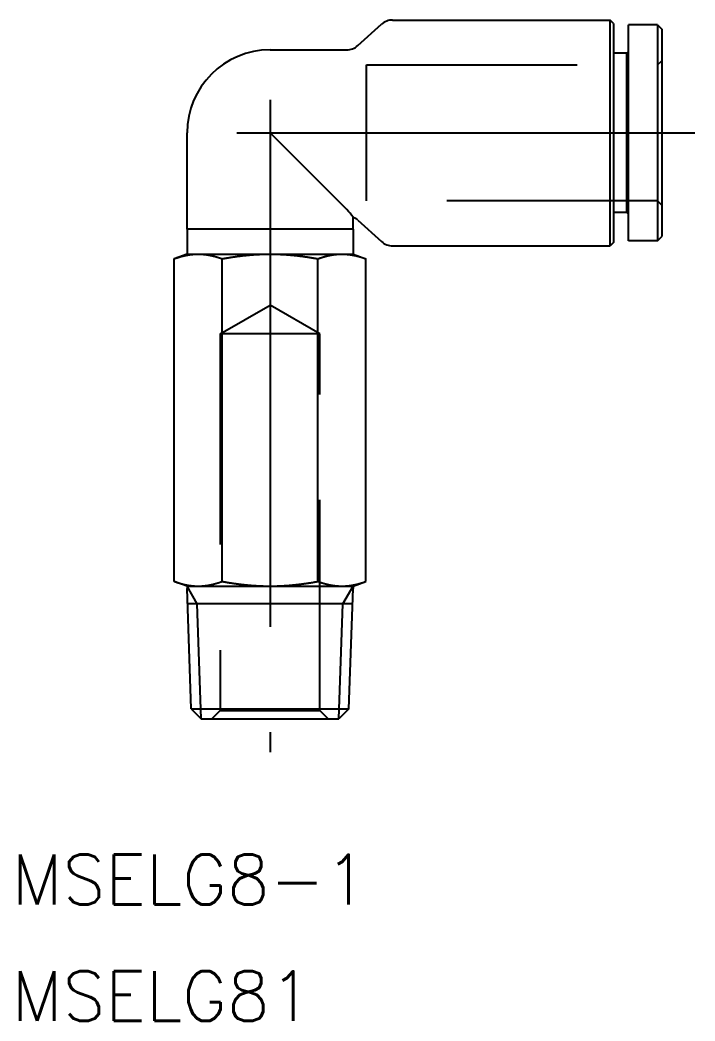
# Model space of a CAD drawing. Extents: x -15.1 to 52.3, y -18.2 to 44.1.
# Drawn here: x -15.1 to 25.6, y -18.2 to 42.1 of the extents above; entities that cross this region are included whole.
import ezdxf

# ---------------------------------------------------------------- set-up
doc = ezdxf.new("R2010")
doc.units = 0
doc.linetypes.add('CENTER', pattern=[50.8, 31.75, -6.35, 6.35, -6.35])
doc.linetypes.add('DASHED', pattern=[19.05, 12.7, -6.35])
doc.layers.get('0').update_dxf_attribs({"linetype": 'CONTINUOUS'})
doc.layers.add('CENTER', color=1, linetype='CENTER')
doc.styles.get("Standard").update_dxf_attribs({"font": 'txt.shx', "height": 3, "bigfont": 'bigfont.shx'})

msp = doc.modelspace()

# ---------------------------------------------------------------- linework, layer by layer
at = {"color": 7, "linetype": 'CONTINUOUS'}
for p, q in [((5.285229, 40.556706), (6.714771, 41.843294)), ((7.383736, 42.1), (20.5, 42.1)), ((20.5, 28.5), (20.5, 42.1)), ((20.7, 41.9), (20.5, 42.1)), ((20.7, 41.9), (20.7, 28.7)), ((21.6, 28.8), (21.6, 41.8)), ((23.35, 41.8), (21.6, 41.8)), ((23.35, 41.8), (23.35, 28.8)), ((23.35, 41.8), (23.6, 41.55)), ((23.6, 41.55), (23.6, 29.05)), ((0, 40.3), (4.616264, 40.3)), ((21.5, 40.1), (20.7, 40.1)), ((21.5, 40.1), (21.6, 40.2)), ((21.5, 30.5), (21.5, 40.1)), ((-5, 29.5), (-5, 35.3)), ((4.616264, 30.683736), (0, 35.3)), ((5, 29.5), (5, 30.223443)), ((21.5, 30.5), (20.7, 30.5)), ((21.5, 30.5), (21.6, 30.4)), ((5.285229, 30.043294), (6.714771, 28.756706)), ((-4.330127, 29.5), (-5, 29.5)), ((-5, 29.5), (-5, 28)), ((0, 29.5), (-4.330127, 29.5)), ((4.330127, 29.5), (0, 29.5)), ((5, 29.5), (4.330127, 29.5)), ((5, 29.5), (5, 28)), ((23.35, 28.8), (23.6, 29.05)), ((7.383736, 28.5), (20.5, 28.5)), ((20.7, 28.7), (20.5, 28.5)), ((23.35, 28.8), (21.6, 28.8)), ((-5, 28), (-5.773503, 27.718468)), ((-5, 28), (5, 28)), ((5, 28), (5.773503, 27.718468)), ((-5.773503, 8.281532), (-5.773503, 27.718468)), ((-2.886751, 8.281532), (-2.886751, 27.718468)), ((2.886751, 8.281532), (2.886751, 27.718468)), ((5.773503, 8.281532), (5.773503, 27.718468)), ((-5, 8), (-5.773503, 8.281532)), ((-5, 8), (-5, 7.86453)), ((-5, 8), (5, 8)), ((-4.746388, 0.602023), (-5, 7.86453)), ((4.746388, 0.602023), (5, 7.86453)), ((5, 8), (5.773503, 8.281532)), ((5, 8), (5, 7.86453)), ((4.967631, 6.937614), (-4.967631, 6.937614)), ((-4.746388, 0.602023), (4.746388, 0.602023)), ((-4.746388, 0.602023), (-4.144365, 0)), ((-4.144365, 0), (4.144365, 0)), ((4.746388, 0.602023), (4.144365, 0))]:
    msp.add_line(p, q, dxfattribs=at)
at = {"color": 3, "linetype": 'DASHED'}
for p, q in [((5.8, 31.2), (5.8, 39.4)), ((5.8, 39.4), (23.35, 39.4)), ((23.35, 39.4), (23.6, 39.65)), ((23.35, 31.2), (5.8, 31.2)), ((23.6, 30.95), (23.35, 31.2)), ((-3, 23.2), (0, 24.932051)), ((3, 23.2), (0, 24.932051)), ((-3, 23.2), (-3, 0.5)), ((3, 23.2), (-3, 23.2)), ((3, 0.5), (3, 23.2)), ((-3.5, 0), (-3, 0.5)), ((-3, 0.5), (3, 0.5)), ((3.5, 0), (3, 0.5))]:
    msp.add_line(p, q, dxfattribs=at)
at = {"color": 3, "linetype": 'CONTINUOUS'}
for p, q in [((-4.386631, 6.937614), (-5, 8)), ((4.386631, 6.937614), (5, 8)), ((-4.144365, 0), (-4.386631, 6.937614)), ((4.144365, 0), (4.386631, 6.937614))]:
    msp.add_line(p, q, dxfattribs=at)
at = {"color": 7}
for points in [[(-5.7735, 27.7185, 0), (-5.75769, 27.7242, 0), (-5.74192, 27.7299, 0), (-5.72618, 27.7355, 0), (-5.71047, 27.741, 0), (-5.69479, 27.7465, 0), (-5.67914, 27.752, 0), (-5.66352, 27.7573, 0), (-5.64793, 27.7626, 0), (-5.63237, 27.7679, 0), (-5.61684, 27.7731, 0), (-5.60134, 27.7782, 0), (-5.58586, 27.7833, 0), (-5.57041, 27.7883, 0), (-5.55498, 27.7933, 0), (-5.53958, 27.7982, 0), (-5.52421, 27.8031, 0), (-5.50886, 27.8079, 0), (-5.49353, 27.8126, 0), (-5.47822, 27.8173, 0), (-5.46294, 27.8219, 0), (-5.44768, 27.8264, 0), (-5.43244, 27.831, 0), (-5.41721, 27.8354, 0), (-5.40201, 27.8398, 0), (-5.38683, 27.8441, 0), (-5.37166, 27.8484, 0), (-5.35651, 27.8526, 0), (-5.34138, 27.8568, 0), (-5.32627, 27.8609, 0), (-5.31117, 27.8649, 0), (-5.29608, 27.8689, 0), (-5.28101, 27.8728, 0), (-5.26595, 27.8767, 0), (-5.25091, 27.8805, 0), (-5.23588, 27.8842, 0), (-5.22086, 27.8879, 0), (-5.20585, 27.8916, 0), (-5.19085, 27.8952, 0), (-5.17586, 27.8987, 0), (-5.16088, 27.9022, 0), (-5.14591, 27.9056, 0), (-5.13095, 27.9089, 0), (-5.11599, 27.9122, 0), (-5.10104, 27.9154, 0), (-5.0861, 27.9186, 0), (-5.07116, 27.9217, 0), (-5.05622, 27.9248, 0), (-5.04129, 27.9278, 0), (-5.02636, 27.9307, 0), (-5.01144, 27.9336, 0), (-4.99651, 27.9365, 0), (-4.98159, 27.9392, 0), (-4.96667, 27.9419, 0), (-4.95175, 27.9446, 0), (-4.93682, 27.9472, 0), (-4.92189, 27.9497, 0), (-4.90697, 27.9522, 0), (-4.89203, 27.9546, 0), (-4.8771, 27.957, 0), (-4.86216, 27.9592, 0), (-4.84721, 27.9615, 0), (-4.83226, 27.9637, 0), (-4.8173, 27.9658, 0), (-4.80233, 27.9678, 0), (-4.78736, 27.9698, 0), (-4.77237, 27.9717, 0), (-4.75738, 27.9736, 0), (-4.74237, 27.9754, 0), (-4.72735, 27.9772, 0), (-4.71232, 27.9789, 0), (-4.69728, 27.9805, 0), (-4.68222, 27.982, 0), (-4.66715, 27.9835, 0), (-4.65207, 27.985, 0), (-4.63696, 27.9863, 0), (-4.62184, 27.9877, 0), (-4.60671, 27.9889, 0), (-4.59155, 27.9901, 0), (-4.57637, 27.9912, 0), (-4.56117, 27.9922, 0), (-4.54596, 27.9932, 0), (-4.53071, 27.9942, 0), (-4.51545, 27.995, 0), (-4.50016, 27.9958, 0), (-4.48485, 27.9965, 0), (-4.46951, 27.9972, 0), (-4.45414, 27.9978, 0), (-4.43875, 27.9983, 0), (-4.42332, 27.9987, 0), (-4.40787, 27.9991, 0), (-4.39239, 27.9994, 0), (-4.37687, 27.9997, 0), (-4.36132, 27.9999, 0), (-4.34574, 28, 0), (-4.33013, 28, 0)], [(-4.33013, 28, 0), (-4.31451, 28, 0), (-4.29893, 27.9999, 0), (-4.28338, 27.9997, 0), (-4.26787, 27.9994, 0), (-4.25238, 27.9991, 0), (-4.23693, 27.9987, 0), (-4.22151, 27.9983, 0), (-4.20611, 27.9978, 0), (-4.19075, 27.9972, 0), (-4.17541, 27.9965, 0), (-4.16009, 27.9958, 0), (-4.1448, 27.995, 0), (-4.12954, 27.9942, 0), (-4.1143, 27.9932, 0), (-4.09908, 27.9922, 0), (-4.08388, 27.9912, 0), (-4.06871, 27.9901, 0), (-4.05355, 27.9889, 0), (-4.03841, 27.9877, 0), (-4.02329, 27.9863, 0), (-4.00819, 27.985, 0), (-3.9931, 27.9835, 0), (-3.97803, 27.982, 0), (-3.96297, 27.9805, 0), (-3.94793, 27.9789, 0), (-3.9329, 27.9772, 0), (-3.91788, 27.9754, 0), (-3.90288, 27.9736, 0), (-3.88788, 27.9717, 0), (-3.8729, 27.9698, 0), (-3.85792, 27.9678, 0), (-3.84296, 27.9658, 0), (-3.828, 27.9637, 0), (-3.81304, 27.9615, 0), (-3.7981, 27.9592, 0), (-3.78316, 27.957, 0), (-3.76822, 27.9546, 0), (-3.75329, 27.9522, 0), (-3.73836, 27.9497, 0), (-3.72343, 27.9472, 0), (-3.70851, 27.9446, 0), (-3.69359, 27.9419, 0), (-3.67866, 27.9392, 0), (-3.66374, 27.9365, 0), (-3.64882, 27.9336, 0), (-3.63389, 27.9307, 0), (-3.61896, 27.9278, 0), (-3.60403, 27.9248, 0), (-3.5891, 27.9217, 0), (-3.57416, 27.9186, 0), (-3.55921, 27.9154, 0), (-3.54426, 27.9122, 0), (-3.52931, 27.9089, 0), (-3.51434, 27.9056, 0), (-3.49937, 27.9022, 0), (-3.48439, 27.8987, 0), (-3.4694, 27.8952, 0), (-3.4544, 27.8916, 0), (-3.4394, 27.8879, 0), (-3.42438, 27.8842, 0), (-3.40934, 27.8805, 0), (-3.3943, 27.8767, 0), (-3.37924, 27.8728, 0), (-3.36417, 27.8689, 0), (-3.34909, 27.8649, 0), (-3.33399, 27.8609, 0), (-3.31887, 27.8568, 0), (-3.30374, 27.8526, 0), (-3.28859, 27.8484, 0), (-3.27343, 27.8441, 0), (-3.25824, 27.8398, 0), (-3.24304, 27.8354, 0), (-3.22782, 27.831, 0), (-3.21258, 27.8264, 0), (-3.19731, 27.8219, 0), (-3.18203, 27.8173, 0), (-3.16672, 27.8126, 0), (-3.1514, 27.8079, 0), (-3.13604, 27.8031, 0), (-3.12067, 27.7982, 0), (-3.10527, 27.7933, 0), (-3.08984, 27.7883, 0), (-3.07439, 27.7833, 0), (-3.05892, 27.7782, 0), (-3.04341, 27.7731, 0), (-3.02788, 27.7679, 0), (-3.01232, 27.7626, 0), (-2.99673, 27.7573, 0), (-2.98112, 27.752, 0), (-2.96547, 27.7465, 0), (-2.94979, 27.741, 0), (-2.93408, 27.7355, 0), (-2.91834, 27.7299, 0), (-2.90256, 27.7242, 0), (-2.88675, 27.7185, 0)], [(-2.88675, 27.7185, 0), (-2.85513, 27.7242, 0), (-2.82358, 27.7299, 0), (-2.7921, 27.7355, 0), (-2.76068, 27.741, 0), (-2.72932, 27.7465, 0), (-2.69802, 27.752, 0), (-2.66679, 27.7573, 0), (-2.63561, 27.7626, 0), (-2.60449, 27.7679, 0), (-2.57343, 27.7731, 0), (-2.54242, 27.7782, 0), (-2.51147, 27.7833, 0), (-2.48056, 27.7883, 0), (-2.44971, 27.7933, 0), (-2.41892, 27.7982, 0), (-2.38816, 27.8031, 0), (-2.35746, 27.8079, 0), (-2.3268, 27.8126, 0), (-2.29619, 27.8173, 0), (-2.26563, 27.8219, 0), (-2.2351, 27.8264, 0), (-2.20462, 27.831, 0), (-2.17417, 27.8354, 0), (-2.14377, 27.8398, 0), (-2.1134, 27.8441, 0), (-2.08307, 27.8484, 0), (-2.05277, 27.8526, 0), (-2.02251, 27.8568, 0), (-1.99228, 27.8609, 0), (-1.96208, 27.8649, 0), (-1.93191, 27.8689, 0), (-1.90177, 27.8728, 0), (-1.87165, 27.8767, 0), (-1.84157, 27.8805, 0), (-1.8115, 27.8842, 0), (-1.78146, 27.8879, 0), (-1.75145, 27.8916, 0), (-1.72145, 27.8952, 0), (-1.69147, 27.8987, 0), (-1.66151, 27.9022, 0), (-1.63157, 27.9056, 0), (-1.60164, 27.9089, 0), (-1.57173, 27.9122, 0), (-1.54183, 27.9154, 0), (-1.51194, 27.9186, 0), (-1.48206, 27.9217, 0), (-1.45219, 27.9248, 0), (-1.42233, 27.9278, 0), (-1.39247, 27.9307, 0), (-1.36262, 27.9336, 0), (-1.33277, 27.9365, 0), (-1.30293, 27.9392, 0), (-1.27308, 27.9419, 0), (-1.24324, 27.9446, 0), (-1.21339, 27.9472, 0), (-1.18354, 27.9497, 0), (-1.15368, 27.9522, 0), (-1.12381, 27.9546, 0), (-1.09394, 27.957, 0), (-1.06406, 27.9592, 0), (-1.03417, 27.9615, 0), (-1.00426, 27.9637, 0), (-0.974343, 27.9658, 0), (-0.944408, 27.9678, 0), (-0.914457, 27.9698, 0), (-0.884488, 27.9717, 0), (-0.854498, 27.9736, 0), (-0.824487, 27.9754, 0), (-0.794453, 27.9772, 0), (-0.764394, 27.9789, 0), (-0.734309, 27.9805, 0), (-0.704196, 27.982, 0), (-0.674053, 27.9835, 0), (-0.64388, 27.985, 0), (-0.613674, 27.9863, 0), (-0.583433, 27.9877, 0), (-0.553157, 27.9889, 0), (-0.522842, 27.9901, 0), (-0.492489, 27.9912, 0), (-0.462094, 27.9922, 0), (-0.431656, 27.9932, 0), (-0.401174, 27.9942, 0), (-0.370645, 27.995, 0), (-0.340067, 27.9958, 0), (-0.30944, 27.9965, 0), (-0.278761, 27.9972, 0), (-0.248028, 27.9978, 0), (-0.21724, 27.9983, 0), (-0.186394, 27.9987, 0), (-0.155488, 27.9991, 0), (-0.124521, 27.9994, 0), (-0.093491, 27.9997, 0), (-0.062395, 27.9999, 0), (-0.031232, 28, 0), (0, 28, 0)], [(0, 28, 0), (0.031232, 28, 0), (0.062395, 27.9999, 0), (0.093491, 27.9997, 0), (0.124521, 27.9994, 0), (0.155488, 27.9991, 0), (0.186394, 27.9987, 0), (0.21724, 27.9983, 0), (0.248028, 27.9978, 0), (0.278761, 27.9972, 0), (0.30944, 27.9965, 0), (0.340067, 27.9958, 0), (0.370645, 27.995, 0), (0.401174, 27.9942, 0), (0.431656, 27.9932, 0), (0.462094, 27.9922, 0), (0.492489, 27.9912, 0), (0.522842, 27.9901, 0), (0.553157, 27.9889, 0), (0.583433, 27.9877, 0), (0.613674, 27.9863, 0), (0.64388, 27.985, 0), (0.674053, 27.9835, 0), (0.704196, 27.982, 0), (0.734309, 27.9805, 0), (0.764394, 27.9789, 0), (0.794453, 27.9772, 0), (0.824487, 27.9754, 0), (0.854498, 27.9736, 0), (0.884488, 27.9717, 0), (0.914457, 27.9698, 0), (0.944408, 27.9678, 0), (0.974343, 27.9658, 0), (1.00426, 27.9637, 0), (1.03417, 27.9615, 0), (1.06406, 27.9592, 0), (1.09394, 27.957, 0), (1.12381, 27.9546, 0), (1.15368, 27.9522, 0), (1.18354, 27.9497, 0), (1.21339, 27.9472, 0), (1.24324, 27.9446, 0), (1.27308, 27.9419, 0), (1.30293, 27.9392, 0), (1.33277, 27.9365, 0), (1.36262, 27.9336, 0), (1.39247, 27.9307, 0), (1.42233, 27.9278, 0), (1.45219, 27.9248, 0), (1.48206, 27.9217, 0), (1.51194, 27.9186, 0), (1.54183, 27.9154, 0), (1.57173, 27.9122, 0), (1.60164, 27.9089, 0), (1.63157, 27.9056, 0), (1.66151, 27.9022, 0), (1.69147, 27.8987, 0), (1.72145, 27.8952, 0), (1.75145, 27.8916, 0), (1.78146, 27.8879, 0), (1.8115, 27.8842, 0), (1.84157, 27.8805, 0), (1.87165, 27.8767, 0), (1.90177, 27.8728, 0), (1.93191, 27.8689, 0), (1.96208, 27.8649, 0), (1.99228, 27.8609, 0), (2.02251, 27.8568, 0), (2.05277, 27.8526, 0), (2.08307, 27.8484, 0), (2.1134, 27.8441, 0), (2.14377, 27.8398, 0), (2.17417, 27.8354, 0), (2.20462, 27.831, 0), (2.2351, 27.8264, 0), (2.26563, 27.8219, 0), (2.29619, 27.8173, 0), (2.3268, 27.8126, 0), (2.35746, 27.8079, 0), (2.38816, 27.8031, 0), (2.41892, 27.7982, 0), (2.44971, 27.7933, 0), (2.48056, 27.7883, 0), (2.51147, 27.7833, 0), (2.54242, 27.7782, 0), (2.57343, 27.7731, 0), (2.60449, 27.7679, 0), (2.63561, 27.7626, 0), (2.66679, 27.7573, 0), (2.69802, 27.752, 0), (2.72932, 27.7465, 0), (2.76068, 27.741, 0), (2.7921, 27.7355, 0), (2.82358, 27.7299, 0), (2.85513, 27.7242, 0), (2.88675, 27.7185, 0)], [(2.88675, 27.7185, 0), (2.90256, 27.7242, 0), (2.91834, 27.7299, 0), (2.93408, 27.7355, 0), (2.94979, 27.741, 0), (2.96547, 27.7465, 0), (2.98112, 27.752, 0), (2.99673, 27.7573, 0), (3.01232, 27.7626, 0), (3.02788, 27.7679, 0), (3.04341, 27.7731, 0), (3.05892, 27.7782, 0), (3.07439, 27.7833, 0), (3.08984, 27.7883, 0), (3.10527, 27.7933, 0), (3.12067, 27.7982, 0), (3.13604, 27.8031, 0), (3.1514, 27.8079, 0), (3.16672, 27.8126, 0), (3.18203, 27.8173, 0), (3.19731, 27.8219, 0), (3.21258, 27.8264, 0), (3.22782, 27.831, 0), (3.24304, 27.8354, 0), (3.25824, 27.8398, 0), (3.27343, 27.8441, 0), (3.28859, 27.8484, 0), (3.30374, 27.8526, 0), (3.31887, 27.8568, 0), (3.33399, 27.8609, 0), (3.34909, 27.8649, 0), (3.36417, 27.8689, 0), (3.37924, 27.8728, 0), (3.3943, 27.8767, 0), (3.40934, 27.8805, 0), (3.42438, 27.8842, 0), (3.4394, 27.8879, 0), (3.4544, 27.8916, 0), (3.4694, 27.8952, 0), (3.48439, 27.8987, 0), (3.49937, 27.9022, 0), (3.51434, 27.9056, 0), (3.52931, 27.9089, 0), (3.54426, 27.9122, 0), (3.55921, 27.9154, 0), (3.57416, 27.9186, 0), (3.5891, 27.9217, 0), (3.60403, 27.9248, 0), (3.61896, 27.9278, 0), (3.63389, 27.9307, 0), (3.64882, 27.9336, 0), (3.66374, 27.9365, 0), (3.67866, 27.9392, 0), (3.69359, 27.9419, 0), (3.70851, 27.9446, 0), (3.72343, 27.9472, 0), (3.73836, 27.9497, 0), (3.75329, 27.9522, 0), (3.76822, 27.9546, 0), (3.78316, 27.957, 0), (3.7981, 27.9592, 0), (3.81304, 27.9615, 0), (3.828, 27.9637, 0), (3.84296, 27.9658, 0), (3.85792, 27.9678, 0), (3.8729, 27.9698, 0), (3.88788, 27.9717, 0), (3.90288, 27.9736, 0), (3.91788, 27.9754, 0), (3.9329, 27.9772, 0), (3.94793, 27.9789, 0), (3.96297, 27.9805, 0), (3.97803, 27.982, 0), (3.9931, 27.9835, 0), (4.00819, 27.985, 0), (4.02329, 27.9863, 0), (4.03841, 27.9877, 0), (4.05355, 27.9889, 0), (4.06871, 27.9901, 0), (4.08388, 27.9912, 0), (4.09908, 27.9922, 0), (4.1143, 27.9932, 0), (4.12954, 27.9942, 0), (4.1448, 27.995, 0), (4.16009, 27.9958, 0), (4.17541, 27.9965, 0), (4.19075, 27.9972, 0), (4.20611, 27.9978, 0), (4.22151, 27.9983, 0), (4.23693, 27.9987, 0), (4.25238, 27.9991, 0), (4.26787, 27.9994, 0), (4.28338, 27.9997, 0), (4.29893, 27.9999, 0), (4.31451, 28, 0), (4.33013, 28, 0)], [(4.33013, 28, 0), (4.34574, 28, 0), (4.36132, 27.9999, 0), (4.37687, 27.9997, 0), (4.39239, 27.9994, 0), (4.40787, 27.9991, 0), (4.42332, 27.9987, 0), (4.43875, 27.9983, 0), (4.45414, 27.9978, 0), (4.46951, 27.9972, 0), (4.48485, 27.9965, 0), (4.50016, 27.9958, 0), (4.51545, 27.995, 0), (4.53071, 27.9942, 0), (4.54596, 27.9932, 0), (4.56117, 27.9922, 0), (4.57637, 27.9912, 0), (4.59155, 27.9901, 0), (4.60671, 27.9889, 0), (4.62184, 27.9877, 0), (4.63696, 27.9863, 0), (4.65207, 27.985, 0), (4.66715, 27.9835, 0), (4.68222, 27.982, 0), (4.69728, 27.9805, 0), (4.71232, 27.9789, 0), (4.72735, 27.9772, 0), (4.74237, 27.9754, 0), (4.75738, 27.9736, 0), (4.77237, 27.9717, 0), (4.78736, 27.9698, 0), (4.80233, 27.9678, 0), (4.8173, 27.9658, 0), (4.83226, 27.9637, 0), (4.84721, 27.9615, 0), (4.86216, 27.9592, 0), (4.8771, 27.957, 0), (4.89203, 27.9546, 0), (4.90697, 27.9522, 0), (4.92189, 27.9497, 0), (4.93682, 27.9472, 0), (4.95175, 27.9446, 0), (4.96667, 27.9419, 0), (4.98159, 27.9392, 0), (4.99651, 27.9365, 0), (5.01144, 27.9336, 0), (5.02636, 27.9307, 0), (5.04129, 27.9278, 0), (5.05622, 27.9248, 0), (5.07116, 27.9217, 0), (5.0861, 27.9186, 0), (5.10104, 27.9154, 0), (5.11599, 27.9122, 0), (5.13095, 27.9089, 0), (5.14591, 27.9056, 0), (5.16088, 27.9022, 0), (5.17586, 27.8987, 0), (5.19085, 27.8952, 0), (5.20585, 27.8916, 0), (5.22086, 27.8879, 0), (5.23588, 27.8842, 0), (5.25091, 27.8805, 0), (5.26595, 27.8767, 0), (5.28101, 27.8728, 0), (5.29608, 27.8689, 0), (5.31117, 27.8649, 0), (5.32627, 27.8609, 0), (5.34138, 27.8568, 0), (5.35651, 27.8526, 0), (5.37166, 27.8484, 0), (5.38683, 27.8441, 0), (5.40201, 27.8398, 0), (5.41721, 27.8354, 0), (5.43244, 27.831, 0), (5.44768, 27.8264, 0), (5.46294, 27.8219, 0), (5.47822, 27.8173, 0), (5.49353, 27.8126, 0), (5.50886, 27.8079, 0), (5.52421, 27.8031, 0), (5.53958, 27.7982, 0), (5.55498, 27.7933, 0), (5.57041, 27.7883, 0), (5.58586, 27.7833, 0), (5.60134, 27.7782, 0), (5.61684, 27.7731, 0), (5.63237, 27.7679, 0), (5.64793, 27.7626, 0), (5.66352, 27.7573, 0), (5.67914, 27.752, 0), (5.69479, 27.7465, 0), (5.71047, 27.741, 0), (5.72618, 27.7355, 0), (5.74192, 27.7299, 0), (5.75769, 27.7242, 0), (5.7735, 27.7185, 0)], [(-5.7735, 8.28153, 0), (-5.75769, 8.2758, 0), (-5.74192, 8.27013, 0), (-5.72618, 8.26452, 0), (-5.71047, 8.25897, 0), (-5.69479, 8.25348, 0), (-5.67914, 8.24804, 0), (-5.66352, 8.24267, 0), (-5.64793, 8.23735, 0), (-5.63237, 8.23209, 0), (-5.61684, 8.2269, 0), (-5.60134, 8.22176, 0), (-5.58586, 8.21667, 0), (-5.57041, 8.21165, 0), (-5.55498, 8.20669, 0), (-5.53958, 8.20178, 0), (-5.52421, 8.19693, 0), (-5.50886, 8.19214, 0), (-5.49353, 8.1874, 0), (-5.47822, 8.18273, 0), (-5.46294, 8.17811, 0), (-5.44768, 8.17355, 0), (-5.43244, 8.16905, 0), (-5.41721, 8.16461, 0), (-5.40201, 8.16022, 0), (-5.38683, 8.15589, 0), (-5.37166, 8.15162, 0), (-5.35651, 8.1474, 0), (-5.34138, 8.14325, 0), (-5.32627, 8.13915, 0), (-5.31117, 8.1351, 0), (-5.29608, 8.13112, 0), (-5.28101, 8.12719, 0), (-5.26595, 8.12332, 0), (-5.25091, 8.11951, 0), (-5.23588, 8.11576, 0), (-5.22086, 8.11206, 0), (-5.20585, 8.10842, 0), (-5.19085, 8.10484, 0), (-5.17586, 8.10131, 0), (-5.16088, 8.09785, 0), (-5.14591, 8.09444, 0), (-5.13095, 8.09109, 0), (-5.11599, 8.0878, 0), (-5.10104, 8.08456, 0), (-5.0861, 8.08138, 0), (-5.07116, 8.07826, 0), (-5.05622, 8.0752, 0), (-5.04129, 8.0722, 0), (-5.02636, 8.06926, 0), (-5.01144, 8.06637, 0), (-4.99651, 8.06354, 0), (-4.98159, 8.06077, 0), (-4.96667, 8.05806, 0), (-4.95175, 8.05541, 0), (-4.93682, 8.05282, 0), (-4.92189, 8.05029, 0), (-4.90697, 8.04782, 0), (-4.89203, 8.0454, 0), (-4.8771, 8.04305, 0), (-4.86216, 8.04075, 0), (-4.84721, 8.03852, 0), (-4.83226, 8.03634, 0), (-4.8173, 8.03423, 0), (-4.80233, 8.03218, 0), (-4.78736, 8.03019, 0), (-4.77237, 8.02825, 0), (-4.75738, 8.02638, 0), (-4.74237, 8.02458, 0), (-4.72735, 8.02283, 0), (-4.71232, 8.02114, 0), (-4.69728, 8.01952, 0), (-4.68222, 8.01796, 0), (-4.66715, 8.01646, 0), (-4.65207, 8.01503, 0), (-4.63696, 8.01366, 0), (-4.62184, 8.01235, 0), (-4.60671, 8.0111, 0), (-4.59155, 8.00992, 0), (-4.57637, 8.00881, 0), (-4.56117, 8.00776, 0), (-4.54596, 8.00677, 0), (-4.53071, 8.00585, 0), (-4.51545, 8.00499, 0), (-4.50016, 8.0042, 0), (-4.48485, 8.00348, 0), (-4.46951, 8.00283, 0), (-4.45414, 8.00224, 0), (-4.43875, 8.00172, 0), (-4.42332, 8.00126, 0), (-4.40787, 8.00088, 0), (-4.39239, 8.00056, 0), (-4.37687, 8.00032, 0), (-4.36132, 8.00014, 0), (-4.34574, 8.00004, 0), (-4.33013, 8, 0)], [(-4.33013, 8, 0), (-4.31451, 8.00004, 0), (-4.29893, 8.00014, 0), (-4.28338, 8.00032, 0), (-4.26787, 8.00056, 0), (-4.25238, 8.00088, 0), (-4.23693, 8.00126, 0), (-4.22151, 8.00172, 0), (-4.20611, 8.00224, 0), (-4.19075, 8.00283, 0), (-4.17541, 8.00348, 0), (-4.16009, 8.0042, 0), (-4.1448, 8.00499, 0), (-4.12954, 8.00585, 0), (-4.1143, 8.00677, 0), (-4.09908, 8.00776, 0), (-4.08388, 8.00881, 0), (-4.06871, 8.00992, 0), (-4.05355, 8.0111, 0), (-4.03841, 8.01235, 0), (-4.02329, 8.01366, 0), (-4.00819, 8.01503, 0), (-3.9931, 8.01646, 0), (-3.97803, 8.01796, 0), (-3.96297, 8.01952, 0), (-3.94793, 8.02114, 0), (-3.9329, 8.02283, 0), (-3.91788, 8.02458, 0), (-3.90288, 8.02638, 0), (-3.88788, 8.02825, 0), (-3.8729, 8.03019, 0), (-3.85792, 8.03218, 0), (-3.84296, 8.03423, 0), (-3.828, 8.03634, 0), (-3.81304, 8.03852, 0), (-3.7981, 8.04075, 0), (-3.78316, 8.04305, 0), (-3.76822, 8.0454, 0), (-3.75329, 8.04782, 0), (-3.73836, 8.05029, 0), (-3.72343, 8.05282, 0), (-3.70851, 8.05541, 0), (-3.69359, 8.05806, 0), (-3.67866, 8.06077, 0), (-3.66374, 8.06354, 0), (-3.64882, 8.06637, 0), (-3.63389, 8.06926, 0), (-3.61896, 8.0722, 0), (-3.60403, 8.0752, 0), (-3.5891, 8.07826, 0), (-3.57416, 8.08138, 0), (-3.55921, 8.08456, 0), (-3.54426, 8.0878, 0), (-3.52931, 8.09109, 0), (-3.51434, 8.09444, 0), (-3.49937, 8.09785, 0), (-3.48439, 8.10131, 0), (-3.4694, 8.10484, 0), (-3.4544, 8.10842, 0), (-3.4394, 8.11206, 0), (-3.42438, 8.11576, 0), (-3.40934, 8.11951, 0), (-3.3943, 8.12332, 0), (-3.37924, 8.12719, 0), (-3.36417, 8.13112, 0), (-3.34909, 8.1351, 0), (-3.33399, 8.13915, 0), (-3.31887, 8.14325, 0), (-3.30374, 8.1474, 0), (-3.28859, 8.15162, 0), (-3.27343, 8.15589, 0), (-3.25824, 8.16022, 0), (-3.24304, 8.16461, 0), (-3.22782, 8.16905, 0), (-3.21258, 8.17355, 0), (-3.19731, 8.17811, 0), (-3.18203, 8.18273, 0), (-3.16672, 8.1874, 0), (-3.1514, 8.19214, 0), (-3.13604, 8.19693, 0), (-3.12067, 8.20178, 0), (-3.10527, 8.20669, 0), (-3.08984, 8.21165, 0), (-3.07439, 8.21667, 0), (-3.05892, 8.22176, 0), (-3.04341, 8.2269, 0), (-3.02788, 8.23209, 0), (-3.01232, 8.23735, 0), (-2.99673, 8.24267, 0), (-2.98112, 8.24804, 0), (-2.96547, 8.25348, 0), (-2.94979, 8.25897, 0), (-2.93408, 8.26452, 0), (-2.91834, 8.27013, 0), (-2.90256, 8.2758, 0), (-2.88675, 8.28153, 0)], [(-2.88675, 8.28153, 0), (-2.85513, 8.2758, 0), (-2.82358, 8.27013, 0), (-2.7921, 8.26452, 0), (-2.76068, 8.25897, 0), (-2.72932, 8.25348, 0), (-2.69802, 8.24804, 0), (-2.66679, 8.24267, 0), (-2.63561, 8.23735, 0), (-2.60449, 8.23209, 0), (-2.57343, 8.2269, 0), (-2.54242, 8.22176, 0), (-2.51147, 8.21667, 0), (-2.48056, 8.21165, 0), (-2.44971, 8.20669, 0), (-2.41892, 8.20178, 0), (-2.38816, 8.19693, 0), (-2.35746, 8.19214, 0), (-2.3268, 8.1874, 0), (-2.29619, 8.18273, 0), (-2.26563, 8.17811, 0), (-2.2351, 8.17355, 0), (-2.20462, 8.16905, 0), (-2.17417, 8.16461, 0), (-2.14377, 8.16022, 0), (-2.1134, 8.15589, 0), (-2.08307, 8.15162, 0), (-2.05277, 8.1474, 0), (-2.02251, 8.14325, 0), (-1.99228, 8.13915, 0), (-1.96208, 8.1351, 0), (-1.93191, 8.13112, 0), (-1.90177, 8.12719, 0), (-1.87165, 8.12332, 0), (-1.84157, 8.11951, 0), (-1.8115, 8.11576, 0), (-1.78146, 8.11206, 0), (-1.75145, 8.10842, 0), (-1.72145, 8.10484, 0), (-1.69147, 8.10131, 0), (-1.66151, 8.09785, 0), (-1.63157, 8.09444, 0), (-1.60164, 8.09109, 0), (-1.57173, 8.0878, 0), (-1.54183, 8.08456, 0), (-1.51194, 8.08138, 0), (-1.48206, 8.07826, 0), (-1.45219, 8.0752, 0), (-1.42233, 8.0722, 0), (-1.39247, 8.06926, 0), (-1.36262, 8.06637, 0), (-1.33277, 8.06354, 0), (-1.30293, 8.06077, 0), (-1.27308, 8.05806, 0), (-1.24324, 8.05541, 0), (-1.21339, 8.05282, 0), (-1.18354, 8.05029, 0), (-1.15368, 8.04782, 0), (-1.12381, 8.0454, 0), (-1.09394, 8.04305, 0), (-1.06406, 8.04075, 0), (-1.03417, 8.03852, 0), (-1.00426, 8.03634, 0), (-0.974343, 8.03423, 0), (-0.944408, 8.03218, 0), (-0.914457, 8.03019, 0), (-0.884488, 8.02825, 0), (-0.854498, 8.02638, 0), (-0.824487, 8.02458, 0), (-0.794453, 8.02283, 0), (-0.764394, 8.02114, 0), (-0.734309, 8.01952, 0), (-0.704196, 8.01796, 0), (-0.674053, 8.01646, 0), (-0.64388, 8.01503, 0), (-0.613674, 8.01366, 0), (-0.583433, 8.01235, 0), (-0.553157, 8.0111, 0), (-0.522842, 8.00992, 0), (-0.492489, 8.00881, 0), (-0.462094, 8.00776, 0), (-0.431656, 8.00677, 0), (-0.401174, 8.00585, 0), (-0.370645, 8.00499, 0), (-0.340067, 8.0042, 0), (-0.30944, 8.00348, 0), (-0.278761, 8.00283, 0), (-0.248028, 8.00224, 0), (-0.21724, 8.00172, 0), (-0.186394, 8.00126, 0), (-0.155488, 8.00088, 0), (-0.124521, 8.00056, 0), (-0.093491, 8.00032, 0), (-0.062395, 8.00014, 0), (-0.031232, 8.00004, 0), (0, 8, 0)], [(0, 8, 0), (0.031232, 8.00004, 0), (0.062395, 8.00014, 0), (0.093491, 8.00032, 0), (0.124521, 8.00056, 0), (0.155488, 8.00088, 0), (0.186394, 8.00126, 0), (0.21724, 8.00172, 0), (0.248028, 8.00224, 0), (0.278761, 8.00283, 0), (0.30944, 8.00348, 0), (0.340067, 8.0042, 0), (0.370645, 8.00499, 0), (0.401174, 8.00585, 0), (0.431656, 8.00677, 0), (0.462094, 8.00776, 0), (0.492489, 8.00881, 0), (0.522842, 8.00992, 0), (0.553157, 8.0111, 0), (0.583433, 8.01235, 0), (0.613674, 8.01366, 0), (0.64388, 8.01503, 0), (0.674053, 8.01646, 0), (0.704196, 8.01796, 0), (0.734309, 8.01952, 0), (0.764394, 8.02114, 0), (0.794453, 8.02283, 0), (0.824487, 8.02458, 0), (0.854498, 8.02638, 0), (0.884488, 8.02825, 0), (0.914457, 8.03019, 0), (0.944408, 8.03218, 0), (0.974343, 8.03423, 0), (1.00426, 8.03634, 0), (1.03417, 8.03852, 0), (1.06406, 8.04075, 0), (1.09394, 8.04305, 0), (1.12381, 8.0454, 0), (1.15368, 8.04782, 0), (1.18354, 8.05029, 0), (1.21339, 8.05282, 0), (1.24324, 8.05541, 0), (1.27308, 8.05806, 0), (1.30293, 8.06077, 0), (1.33277, 8.06354, 0), (1.36262, 8.06637, 0), (1.39247, 8.06926, 0), (1.42233, 8.0722, 0), (1.45219, 8.0752, 0), (1.48206, 8.07826, 0), (1.51194, 8.08138, 0), (1.54183, 8.08456, 0), (1.57173, 8.0878, 0), (1.60164, 8.09109, 0), (1.63157, 8.09444, 0), (1.66151, 8.09785, 0), (1.69147, 8.10131, 0), (1.72145, 8.10484, 0), (1.75145, 8.10842, 0), (1.78146, 8.11206, 0), (1.8115, 8.11576, 0), (1.84157, 8.11951, 0), (1.87165, 8.12332, 0), (1.90177, 8.12719, 0), (1.93191, 8.13112, 0), (1.96208, 8.1351, 0), (1.99228, 8.13915, 0), (2.02251, 8.14325, 0), (2.05277, 8.1474, 0), (2.08307, 8.15162, 0), (2.1134, 8.15589, 0), (2.14377, 8.16022, 0), (2.17417, 8.16461, 0), (2.20462, 8.16905, 0), (2.2351, 8.17355, 0), (2.26563, 8.17811, 0), (2.29619, 8.18273, 0), (2.3268, 8.1874, 0), (2.35746, 8.19214, 0), (2.38816, 8.19693, 0), (2.41892, 8.20178, 0), (2.44971, 8.20669, 0), (2.48056, 8.21165, 0), (2.51147, 8.21667, 0), (2.54242, 8.22176, 0), (2.57343, 8.2269, 0), (2.60449, 8.23209, 0), (2.63561, 8.23735, 0), (2.66679, 8.24267, 0), (2.69802, 8.24804, 0), (2.72932, 8.25348, 0), (2.76068, 8.25897, 0), (2.7921, 8.26452, 0), (2.82358, 8.27013, 0), (2.85513, 8.2758, 0), (2.88675, 8.28153, 0)], [(2.88675, 8.28153, 0), (2.90256, 8.2758, 0), (2.91834, 8.27013, 0), (2.93408, 8.26452, 0), (2.94979, 8.25897, 0), (2.96547, 8.25348, 0), (2.98112, 8.24804, 0), (2.99673, 8.24267, 0), (3.01232, 8.23735, 0), (3.02788, 8.23209, 0), (3.04341, 8.2269, 0), (3.05892, 8.22176, 0), (3.07439, 8.21667, 0), (3.08984, 8.21165, 0), (3.10527, 8.20669, 0), (3.12067, 8.20178, 0), (3.13604, 8.19693, 0), (3.1514, 8.19214, 0), (3.16672, 8.1874, 0), (3.18203, 8.18273, 0), (3.19731, 8.17811, 0), (3.21258, 8.17355, 0), (3.22782, 8.16905, 0), (3.24304, 8.16461, 0), (3.25824, 8.16022, 0), (3.27343, 8.15589, 0), (3.28859, 8.15162, 0), (3.30374, 8.1474, 0), (3.31887, 8.14325, 0), (3.33399, 8.13915, 0), (3.34909, 8.1351, 0), (3.36417, 8.13112, 0), (3.37924, 8.12719, 0), (3.3943, 8.12332, 0), (3.40934, 8.11951, 0), (3.42438, 8.11576, 0), (3.4394, 8.11206, 0), (3.4544, 8.10842, 0), (3.4694, 8.10484, 0), (3.48439, 8.10131, 0), (3.49937, 8.09785, 0), (3.51434, 8.09444, 0), (3.52931, 8.09109, 0), (3.54426, 8.0878, 0), (3.55921, 8.08456, 0), (3.57416, 8.08138, 0), (3.5891, 8.07826, 0), (3.60403, 8.0752, 0), (3.61896, 8.0722, 0), (3.63389, 8.06926, 0), (3.64882, 8.06637, 0), (3.66374, 8.06354, 0), (3.67866, 8.06077, 0), (3.69359, 8.05806, 0), (3.70851, 8.05541, 0), (3.72343, 8.05282, 0), (3.73836, 8.05029, 0), (3.75329, 8.04782, 0), (3.76822, 8.0454, 0), (3.78316, 8.04305, 0), (3.7981, 8.04075, 0), (3.81304, 8.03852, 0), (3.828, 8.03634, 0), (3.84296, 8.03423, 0), (3.85792, 8.03218, 0), (3.8729, 8.03019, 0), (3.88788, 8.02825, 0), (3.90288, 8.02638, 0), (3.91788, 8.02458, 0), (3.9329, 8.02283, 0), (3.94793, 8.02114, 0), (3.96297, 8.01952, 0), (3.97803, 8.01796, 0), (3.9931, 8.01646, 0), (4.00819, 8.01503, 0), (4.02329, 8.01366, 0), (4.03841, 8.01235, 0), (4.05355, 8.0111, 0), (4.06871, 8.00992, 0), (4.08388, 8.00881, 0), (4.09908, 8.00776, 0), (4.1143, 8.00677, 0), (4.12954, 8.00585, 0), (4.1448, 8.00499, 0), (4.16009, 8.0042, 0), (4.17541, 8.00348, 0), (4.19075, 8.00283, 0), (4.20611, 8.00224, 0), (4.22151, 8.00172, 0), (4.23693, 8.00126, 0), (4.25238, 8.00088, 0), (4.26787, 8.00056, 0), (4.28338, 8.00032, 0), (4.29893, 8.00014, 0), (4.31451, 8.00004, 0), (4.33013, 8, 0)], [(4.33013, 8, 0), (4.34574, 8.00004, 0), (4.36132, 8.00014, 0), (4.37687, 8.00032, 0), (4.39239, 8.00056, 0), (4.40787, 8.00088, 0), (4.42332, 8.00126, 0), (4.43875, 8.00172, 0), (4.45414, 8.00224, 0), (4.46951, 8.00283, 0), (4.48485, 8.00348, 0), (4.50016, 8.0042, 0), (4.51545, 8.00499, 0), (4.53071, 8.00585, 0), (4.54596, 8.00677, 0), (4.56117, 8.00776, 0), (4.57637, 8.00881, 0), (4.59155, 8.00992, 0), (4.60671, 8.0111, 0), (4.62184, 8.01235, 0), (4.63696, 8.01366, 0), (4.65207, 8.01503, 0), (4.66715, 8.01646, 0), (4.68222, 8.01796, 0), (4.69728, 8.01952, 0), (4.71232, 8.02114, 0), (4.72735, 8.02283, 0), (4.74237, 8.02458, 0), (4.75738, 8.02638, 0), (4.77237, 8.02825, 0), (4.78736, 8.03019, 0), (4.80233, 8.03218, 0), (4.8173, 8.03423, 0), (4.83226, 8.03634, 0), (4.84721, 8.03852, 0), (4.86216, 8.04075, 0), (4.8771, 8.04305, 0), (4.89203, 8.0454, 0), (4.90697, 8.04782, 0), (4.92189, 8.05029, 0), (4.93682, 8.05282, 0), (4.95175, 8.05541, 0), (4.96667, 8.05806, 0), (4.98159, 8.06077, 0), (4.99651, 8.06354, 0), (5.01144, 8.06637, 0), (5.02636, 8.06926, 0), (5.04129, 8.0722, 0), (5.05622, 8.0752, 0), (5.07116, 8.07826, 0), (5.0861, 8.08138, 0), (5.10104, 8.08456, 0), (5.11599, 8.0878, 0), (5.13095, 8.09109, 0), (5.14591, 8.09444, 0), (5.16088, 8.09785, 0), (5.17586, 8.10131, 0), (5.19085, 8.10484, 0), (5.20585, 8.10842, 0), (5.22086, 8.11206, 0), (5.23588, 8.11576, 0), (5.25091, 8.11951, 0), (5.26595, 8.12332, 0), (5.28101, 8.12719, 0), (5.29608, 8.13112, 0), (5.31117, 8.1351, 0), (5.32627, 8.13915, 0), (5.34138, 8.14325, 0), (5.35651, 8.1474, 0), (5.37166, 8.15162, 0), (5.38683, 8.15589, 0), (5.40201, 8.16022, 0), (5.41721, 8.16461, 0), (5.43244, 8.16905, 0), (5.44768, 8.17355, 0), (5.46294, 8.17811, 0), (5.47822, 8.18273, 0), (5.49353, 8.1874, 0), (5.50886, 8.19214, 0), (5.52421, 8.19693, 0), (5.53958, 8.20178, 0), (5.55498, 8.20669, 0), (5.57041, 8.21165, 0), (5.58586, 8.21667, 0), (5.60134, 8.22176, 0), (5.61684, 8.2269, 0), (5.63237, 8.23209, 0), (5.64793, 8.23735, 0), (5.66352, 8.24267, 0), (5.67914, 8.24804, 0), (5.69479, 8.25348, 0), (5.71047, 8.25897, 0), (5.72618, 8.26452, 0), (5.74192, 8.27013, 0), (5.75769, 8.2758, 0), (5.7735, 8.28153, 0)]]:
    msp.add_polyline3d(points, dxfattribs=at)
at = {"color": 7, "linetype": 'CONTINUOUS'}
for centre, radius, start, end in [((7.383736, 41.1), 1, 90, 131.9872125), ((4.616264, 41.3), 1, 270, 311.9872125), ((0, 35.3), 5, 90, 180), ((1.86242, 27.997816), 3.846793, 35.34979535, 44.28461075), ((4.616264, 29.3), 1, 48.0127875, 67.43470769), ((7.383736, 29.5), 1, 228.0127875, 270)]:
    msp.add_arc(centre, radius, start, end, dxfattribs=at)
at = {"layer": 'CENTER', "color": 1, "linetype": 'CENTER'}
for p, q in [((0, 37.3), (0, -2)), ((-2, 35.3), (25.6, 35.3))]:
    msp.add_line(p, q, dxfattribs=at)

# ---------------------------------------------------------------- texts
at = {"color": 7, "linetype": 'CONTINUOUS'}
for s, p in [('MSELG8-1', (-15.578908, -11.17529)), ('MSELG81', (-15.578908, -18.196593))]:
    msp.add_text(s, height=3, dxfattribs=at).set_placement(p)

doc.saveas('drawing.dxf')
